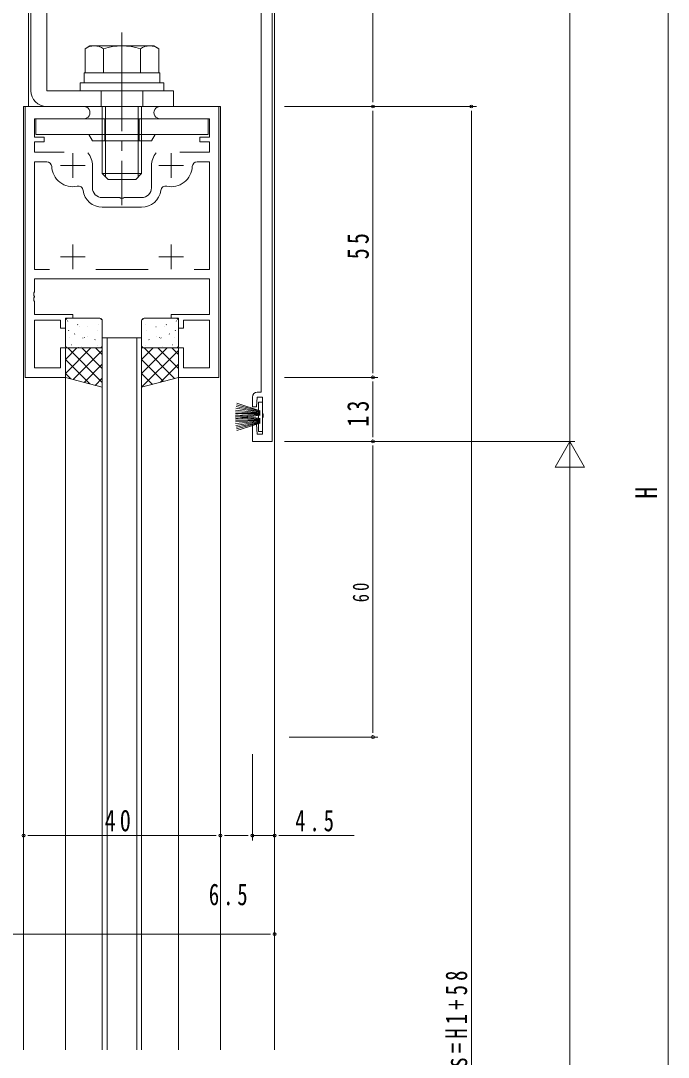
# Model space of a CAD drawing. Units: millimetres, scale not verified. Extents: x -567 to 567, y -403 to 403.
# Drawn here: x -385.3 to -253.7, y -78.5 to 131.9 of the extents above; entities that cross this region are included whole.
import ezdxf
from ezdxf.enums import TextEntityAlignment as Align

# ---------------------------------------------------------------- set-up
doc = ezdxf.new("R2010")
doc.units = ezdxf.units.MM
doc.header["$LTSCALE"] = 2
doc.linetypes.add('USER2', pattern=[13, 10, -1, 1, -1])
doc.linetypes.add('USER4', pattern=[4, 3, -1])
for name, color, linetype, lineweight in [('0-3_YKK_11', 7, 'Continuous', 18), ('0-4_YKK_12', 2, 'Continuous', 18), ('0-5_YSS_K', 4, 'Continuous', 18), ('0-7_YKK_D', 6, 'Continuous', 18)]:
    doc.layers.add(name, color=color, linetype=linetype, lineweight=lineweight)
doc.styles.add('ＭＳ ゴシック', font='')
doc.styles.get('ＭＳ ゴシック').set_extended_font_data('MS Gothic')

msp = doc.modelspace()

# ---------------------------------------------------------------- linework, layer by layer
at = {"layer": '0-3_YKK_11'}
for p, q in [((-334.209, 222.521), (-334.209, 46.521)), ((-336.409, 56.521), (-336.409, 211.268)), ((-384.409, 114.521), (-384.409, 59.521)), ((-372.459, 114.521), (-384.409, 114.521)), ((-345.009, 114.521), (-356.959, 114.521)), ((-345.009, 59.521), (-345.009, 114.521)), ((-382.479, 112.021), (-372.459, 112.021)), ((-382.479, 108.321), (-382.479, 112.021)), ((-356.959, 112.021), (-346.939, 112.021)), ((-346.939, 112.021), (-346.939, 108.321)), ((-380.509, 108.321), (-382.479, 108.321)), ((-382.479, 107.321), (-380.509, 107.321)), ((-382.479, 105.221), (-382.479, 107.321)), ((-380.509, 107.321), (-380.509, 108.321)), ((-348.909, 108.321), (-348.909, 107.321)), ((-346.939, 108.321), (-348.909, 108.321)), ((-348.909, 107.321), (-346.939, 107.321)), ((-346.939, 107.321), (-346.939, 105.221)), ((-376.459, 105.221), (-382.479, 105.221)), ((-346.939, 105.221), (-352.959, 105.221)), ((-382.479, 103.291), (-382.479, 81.451)), ((-379.984, 103.291), (-382.479, 103.291)), ((-374.709, 105.021), (-374.709, 100.021)), ((-354.709, 105.021), (-354.709, 100.021)), ((-346.939, 103.291), (-349.434, 103.291)), ((-346.939, 81.451), (-346.939, 103.291)), ((-377.209, 102.521), (-372.209, 102.521)), ((-370.709, 98.021), (-370.709, 102.521)), ((-358.709, 102.521), (-358.709, 98.021)), ((-357.209, 102.521), (-352.209, 102.521)), ((-365.167, 96.021), (-368.709, 96.021)), ((-364.984, 95.901), (-365.167, 96.021)), ((-364.434, 95.901), (-364.984, 95.901)), ((-364.25, 96.021), (-364.434, 95.901)), ((-360.709, 96.021), (-364.25, 96.021)), ((-360.709, 94.091), (-368.709, 94.091)), ((-374.709, 86.521), (-374.709, 81.521)), ((-354.709, 86.521), (-354.709, 81.521)), ((-377.209, 84.021), (-372.209, 84.021)), ((-357.209, 84.021), (-352.209, 84.021)), ((-382.479, 81.451), (-379.403, 81.451)), ((-370.014, 81.451), (-359.403, 81.451)), ((-350.014, 81.451), (-346.939, 81.451)), ((-350.014, 81.451), (-346.939, 81.451)), ((-382.479, 79.521), (-346.939, 79.521)), ((-382.479, 76.879), (-382.479, 79.521)), ((-346.939, 79.521), (-346.939, 72.321)), ((-382.599, 76.696), (-382.479, 76.879)), ((-382.599, 76.146), (-382.599, 76.696)), ((-382.479, 75.963), (-382.599, 76.146)), ((-382.599, 75.696), (-382.479, 75.879)), ((-382.479, 75.879), (-382.479, 75.963)), ((-382.599, 75.146), (-382.599, 75.696)), ((-382.479, 74.963), (-382.599, 75.146)), ((-382.479, 72.321), (-382.479, 74.963)), ((-374.709, 72.321), (-382.479, 72.321)), ((-374.709, 71.521), (-374.709, 72.321)), ((-354.709, 72.321), (-354.709, 71.521)), ((-346.939, 72.321), (-354.709, 72.321)), ((-382.479, 71.121), (-377.209, 71.121)), ((-382.479, 61.451), (-382.479, 71.121)), ((-377.209, 71.121), (-377.209, 69.521)), ((-377.209, 69.521), (-376.209, 69.521)), ((-376.209, 71.521), (-374.709, 71.521)), ((-376.209, 69.521), (-376.209, 71.521)), ((-354.709, 71.521), (-353.209, 71.521)), ((-353.209, 71.521), (-353.209, 69.521)), ((-353.209, 69.521), (-352.209, 69.521)), ((-352.209, 71.121), (-346.939, 71.121)), ((-352.209, 69.521), (-352.209, 71.121)), ((-346.939, 71.121), (-346.939, 61.451)), ((-377.209, 65.521), (-377.209, 61.451)), ((-376.209, 65.521), (-377.209, 65.521)), ((-376.209, 59.521), (-376.209, 65.521)), ((-353.209, 65.521), (-353.209, 59.521)), ((-352.209, 65.521), (-353.209, 65.521)), ((-352.209, 61.451), (-352.209, 65.521)), ((-377.209, 61.451), (-382.479, 61.451)), ((-346.939, 61.451), (-352.209, 61.451)), ((-384.409, 59.521), (-376.209, 59.521)), ((-353.209, 59.521), (-345.009, 59.521)), ((-338.209, 53.521), (-338.209, 55.521)), ((-337.209, 55.521), (-337.409, 53.521)), ((-337.209, 56.521), (-336.409, 56.521)), ((-336.139, 55.521), (-337.209, 55.521)), ((-336.139, 52.229), (-336.139, 55.521)), ((-337.409, 53.521), (-338.209, 53.521)), ((-336.019, 52.046), (-336.139, 52.229)), ((-336.139, 51.313), (-336.019, 51.496)), ((-336.139, 48.021), (-336.139, 51.313)), ((-336.019, 51.496), (-336.019, 52.046)), ((-338.209, 50.021), (-337.409, 50.021)), ((-338.209, 46.521), (-338.209, 50.021)), ((-337.409, 50.021), (-337.209, 48.021)), ((-334.209, 46.521), (-338.209, 46.521)), ((-337.209, 48.021), (-336.139, 48.021))]:
    msp.add_line(p, q, dxfattribs=at)
for centre, radius, start, end in [((-372.459, 113.271), 1.25, 269.99999, 90.00001), ((-356.959, 113.271), 1.25, 89.99999, 270.00001), ((-379.984, 102.291), 1, 2.49664, 90.00002), ((-374.709, 102.521), 4, 359.99998, 40.4398), ((-354.709, 102.521), 4, 139.5602, 180.00002), ((-349.434, 102.291), 1, 89.99998, 177.50336), ((-374.709, 102.521), 4.28, 182.49661, 282.18583), ((-354.709, 102.521), 4.28, 257.81417, 357.50339), ((-373.594, 97.36), 1, 7.70566, 102.18583), ((-368.709, 98.021), 3.93, 187.70562, 270), ((-368.709, 98.021), 2, 180.00001, 269.99999), ((-360.709, 98.021), 2, 270.00001, 359.99999), ((-360.709, 98.021), 3.93, 270, 352.29438), ((-355.823, 97.36), 1, 77.81417, 172.29434), ((-337.209, 55.521), 1, 90.00001, 179.99999)]:
    msp.add_arc(centre, radius, start, end, dxfattribs=at)
at = {"layer": '0-4_YKK_12'}
for p, q in [((-333.709, 295.021), (-333.709, -76.979)), ((-383.709, 198.521), (-383.709, 114.521)), ((-384.709, 114.521), (-384.709, -76.979)), ((-344.709, 114.521), (-384.709, 114.521)), ((-344.709, 114.521), (-344.709, -76.979)), ((-368.709, 67.526), (-368.709, -76.979)), ((-368.709, 67.526), (-360.709, 67.526)), ((-367.709, 67.526), (-367.709, -76.979)), ((-361.709, 67.526), (-361.709, -76.979)), ((-360.709, 67.526), (-360.709, -76.979)), ((-376.209, 59.523), (-376.209, -76.979)), ((-353.209, 59.521), (-353.209, -76.979))]:
    msp.add_line(p, q, dxfattribs=at)
at = {"layer": '0-5_YSS_K'}
for p, q in [((-383.207, 167.321), (-383.207, 117.721)), ((-380.007, 167.321), (-380.007, 117.721)), ((-371.209, 126.821), (-372.214, 126.241)), ((-358.209, 126.821), (-371.209, 126.821)), ((-358.209, 126.821), (-357.203, 126.241)), ((-372.214, 121.321), (-372.214, 126.241)), ((-368.461, 121.321), (-368.461, 126.241)), ((-360.956, 121.321), (-360.956, 126.241)), ((-357.203, 121.321), (-357.203, 126.241)), ((-372.409, 121.321), (-372.409, 119.321)), ((-357.009, 121.321), (-372.409, 121.321)), ((-357.203, 121.321), (-372.214, 121.321)), ((-357.009, 121.321), (-357.009, 119.321)), ((-373.209, 119.321), (-373.209, 117.721)), ((-356.209, 119.321), (-373.209, 119.321)), ((-356.209, 117.721), (-356.209, 119.321)), ((-380.007, 117.721), (-354.209, 117.721)), ((-373.209, 117.721), (-356.209, 117.721)), ((-354.209, 117.721), (-354.209, 114.521)), ((-380.007, 114.521), (-354.209, 114.521)), ((-368.709, 114.522), (-368.709, 100.921)), ((-368.709, 113.224), (-368.709, 114.522)), ((-368.029, 114.522), (-368.029, 113.224)), ((-368.029, 100.241), (-368.029, 114.522)), ((-361.389, 114.522), (-361.389, 113.224)), ((-361.389, 100.241), (-361.389, 114.522)), ((-360.709, 114.522), (-360.709, 113.224)), ((-360.709, 100.921), (-360.709, 114.522)), ((-382.211, 112.021), (-382.211, 108.821)), ((-347.211, 112.021), (-382.211, 112.021)), ((-347.211, 112.021), (-347.211, 108.821)), ((-382.211, 108.821), (-347.211, 108.821)), ((-371.461, 108.821), (-370.711, 107.521)), ((-358.711, 107.521), (-370.711, 107.521)), ((-357.96, 108.821), (-358.711, 107.521)), ((-368.709, 100.921), (-367.509, 99.721)), ((-360.709, 100.921), (-368.709, 100.921)), ((-367.509, 99.721), (-361.909, 99.721)), ((-360.709, 100.921), (-361.909, 99.721)), ((-376.209, 71.021), (-376.209, 66.021)), ((-375.765, 70.957), (-375.721, 70.981)), ((-369.209, 71.521), (-375.709, 71.521)), ((-373.74, 70.223), (-373.696, 70.247)), ((-373.426, 69.804), (-373.419, 69.811)), ((-371.663, 69.791), (-371.619, 69.815)), ((-369.432, 70.249), (-369.425, 70.257)), ((-368.995, 71.248), (-368.951, 71.272)), ((-368.709, 66.021), (-368.709, 71.021)), ((-360.709, 66.021), (-360.709, 71.021)), ((-360.422, 71.248), (-360.466, 71.272)), ((-360.209, 71.521), (-353.709, 71.521)), ((-359.986, 70.249), (-359.993, 70.257)), ((-357.754, 69.791), (-357.798, 69.815)), ((-355.991, 69.804), (-355.998, 69.811)), ((-355.678, 70.223), (-355.722, 70.247)), ((-353.653, 70.957), (-353.697, 70.981)), ((-353.209, 71.021), (-353.209, 66.021)), ((-375.573, 69.013), (-375.526, 69.101)), ((-375.401, 67.599), (-375.394, 67.606)), ((-374.331, 68.333), (-374.287, 68.357)), ((-372.683, 67.488), (-372.636, 67.577)), ((-372.306, 67.599), (-372.262, 67.623)), ((-371.64, 67.784), (-371.633, 67.791)), ((-369.638, 69.057), (-369.594, 69.081)), ((-359.779, 69.057), (-359.823, 69.081)), ((-357.777, 67.784), (-357.784, 67.791)), ((-357.111, 67.599), (-357.155, 67.623)), ((-356.734, 67.488), (-356.781, 67.577)), ((-355.086, 68.333), (-355.13, 68.357)), ((-354.017, 67.599), (-354.023, 67.606)), ((-353.845, 69.013), (-353.892, 69.101)), ((-376.209, 60.35), (-371.037, 65.521)), ((-376.209, 63.178), (-373.866, 65.521)), ((-376.209, 65.521), (-368.709, 65.521)), ((-376.209, 59.521), (-376.209, 65.521)), ((-368.709, 58.506), (-375.723, 65.521)), ((-375.709, 65.521), (-369.209, 65.521)), ((-374.974, 66.142), (-374.93, 66.166)), ((-373.582, 65.616), (-373.575, 65.623)), ((-372.898, 65.709), (-372.854, 65.733)), ((-368.709, 61.335), (-372.895, 65.521)), ((-370.23, 67.167), (-370.186, 67.191)), ((-368.709, 64.163), (-370.067, 65.521)), ((-369.587, 66.062), (-369.581, 66.069)), ((-368.709, 65.521), (-368.709, 57.521)), ((-360.709, 60.35), (-355.537, 65.521)), ((-360.709, 63.178), (-358.366, 65.521)), ((-360.709, 65.521), (-360.709, 57.521)), ((-353.209, 65.521), (-360.709, 65.521)), ((-354.01, 59.308), (-360.223, 65.521)), ((-353.709, 65.521), (-360.209, 65.521)), ((-359.83, 66.062), (-359.837, 66.069)), ((-359.188, 67.167), (-359.232, 67.191)), ((-353.209, 61.335), (-357.395, 65.521)), ((-356.52, 65.709), (-356.564, 65.733)), ((-355.836, 65.616), (-355.842, 65.623)), ((-353.209, 64.163), (-354.567, 65.521)), ((-354.443, 66.142), (-354.487, 66.166)), ((-353.209, 59.521), (-353.209, 65.521)), ((-371.222, 58.191), (-376.209, 63.178)), ((-374.63, 59.1), (-368.709, 65.021)), ((-360.709, 57.521), (-353.209, 65.021)), ((-356.243, 58.712), (-360.709, 63.178)), ((-372.397, 58.505), (-368.709, 62.193)), ((-356.852, 58.55), (-353.209, 62.193)), ((-375.079, 59.22), (-376.209, 60.35)), ((-368.709, 57.521), (-376.209, 59.521)), ((-370.164, 57.909), (-368.709, 59.364)), ((-358.476, 58.117), (-360.709, 60.35)), ((-360.709, 57.521), (-353.209, 59.521)), ((-336.64, 52.368), (-341.612, 52.89)), ((-336.64, 52.468), (-341.578, 53.25)), ((-336.64, 52.568), (-341.53, 53.607)), ((-336.64, 52.668), (-341.469, 53.962)), ((-336.64, 52.768), (-341.395, 54.313)), ((-336.94, 54.518), (-336.94, 52.865)), ((-336.14, 54.518), (-336.94, 54.518)), ((-336.14, 48.518), (-336.14, 54.518)), ((-341.64, 52.168), (-336.64, 52.168)), ((-341.64, 50.868), (-336.64, 50.868)), ((-336.64, 52.268), (-341.633, 52.529)), ((-336.64, 52.068), (-341.633, 51.806)), ((-336.64, 50.968), (-341.633, 51.229)), ((-336.64, 50.768), (-341.633, 50.506)), ((-336.64, 51.968), (-341.612, 51.445)), ((-336.64, 51.068), (-341.612, 51.59)), ((-336.64, 50.668), (-341.612, 50.145)), ((-336.64, 51.168), (-341.578, 51.95)), ((-336.64, 51.868), (-341.578, 51.085)), ((-336.64, 50.568), (-341.578, 49.785)), ((-336.94, 51.82), (-336.94, 51.215)), ((-336.64, 50.468), (-341.53, 49.428)), ((-336.64, 50.368), (-341.469, 49.074)), ((-336.64, 50.268), (-341.395, 48.723)), ((-336.94, 50.17), (-336.94, 48.518)), ((-336.94, 48.518), (-336.14, 48.518))]:
    msp.add_line(p, q, dxfattribs=at)
at = {"layer": '0-5_YSS_K', "linetype": 'USER2'}
msp.add_line((-364.709, 129.521), (-364.709, 94.521), dxfattribs=at)
at = {"layer": '0-5_YSS_K', "linetype": 'USER4'}
for p, q in [((-368.959, 117.721), (-368.959, 114.521)), ((-360.459, 117.721), (-360.459, 114.521)), ((-368.711, 112.021), (-368.711, 107.521)), ((-368.211, 112.021), (-368.211, 107.521)), ((-361.211, 112.021), (-361.211, 107.521)), ((-360.711, 112.021), (-360.711, 107.521))]:
    msp.add_line(p, q, dxfattribs=at)
at = {"layer": '0-5_YSS_K'}
for centre, radius, start, end in [((-370.338, 123.499), 3.323, 55.61575, 124.38425), ((-364.709, 114.402), 12.419, 72.41205, 107.58795), ((-359.08, 123.499), 3.323, 55.61575, 124.38425), ((-380.007, 117.721), 3.2, 180, 270), ((-375.709, 71.021), 0.5, 90, 180), ((-369.209, 71.021), 0.5, 0, 90), ((-360.209, 71.021), 0.5, 90, 180), ((-353.709, 71.021), 0.5, 0, 90), ((-375.709, 66.021), 0.5, 180, 270), ((-369.209, 66.021), 0.5, 270, 0), ((-360.209, 66.021), 0.5, 180, 270), ((-353.709, 66.021), 0.5, 270, 0)]:
    msp.add_arc(centre, radius, start, end, dxfattribs=at)
at = {"layer": '0-7_YKK_D'}
for p, q in [((-253.709, -256.479), (-253.709, 329.521)), ((-273.709, 46.521), (-273.709, 256.521)), ((-313.709, 220.818), (-313.709, 116.221)), ((-313.709, 115.371), (-313.709, 116.221)), ((-331.709, 114.521), (-312.709, 114.521)), ((-331.709, 114.521), (-292.709, 114.521)), ((-330.709, 114.521), (-312.709, 114.521)), ((-313.709, 113.671), (-313.709, 112.821)), ((-293.709, 113.671), (-293.709, 112.821)), ((-313.709, 112.821), (-313.709, 61.221)), ((-293.709, -251.779), (-293.709, 112.821)), ((-313.709, 60.371), (-313.709, 61.221)), ((-331.709, 59.521), (-312.709, 59.521)), ((-331.709, 59.521), (-312.709, 59.521)), ((-313.709, 58.671), (-313.709, 57.821)), ((-313.709, 48.221), (-313.709, 57.821)), ((-331.709, 46.521), (-272.709, 46.521)), ((-331.709, 46.521), (-272.709, 46.521)), ((-331.709, 46.521), (-312.709, 46.521)), ((-330.709, 46.521), (-312.709, 46.521)), ((-313.709, 47.371), (-313.709, 48.221)), ((-273.709, 46.521), (-276.709, 41.325)), ((-273.709, 46.521), (-273.709, 36.129)), ((-273.709, 46.521), (-270.709, 41.325)), ((-313.709, 45.671), (-313.709, 44.821)), ((-313.709, 44.821), (-313.709, -11.779)), ((-276.709, 41.325), (-270.709, 41.325)), ((-273.709, -257.479), (-273.709, 40.521)), ((-313.709, -12.629), (-313.709, -11.779)), ((-330.709, -13.479), (-312.709, -13.479)), ((-384.709, -16.946), (-384.709, -34.479)), ((-384.709, -16.946), (-384.709, -34.479)), ((-344.709, -16.946), (-344.709, -34.479)), ((-344.709, -16.946), (-344.709, -34.479)), ((-338.209, -16.946), (-338.209, -34.479)), ((-338.209, -16.946), (-338.209, -34.479)), ((-333.709, -16.946), (-333.709, -34.479)), ((-333.709, -16.946), (-333.709, -54.479)), ((-383.859, -33.479), (-383.009, -33.479)), ((-383.009, -33.479), (-346.409, -33.479)), ((-345.559, -33.479), (-346.409, -33.479)), ((-343.859, -33.479), (-343.009, -33.479)), ((-343.009, -33.479), (-339.909, -33.479)), ((-339.909, -33.479), (-341.609, -33.479)), ((-339.059, -33.479), (-339.909, -33.479)), ((-339.059, -33.479), (-339.909, -33.479)), ((-338.209, -33.479), (-333.709, -33.479)), ((-332.859, -33.479), (-332.009, -33.479)), ((-332.009, -33.479), (-317.509, -33.479)), ((-482.009, -53.479), (-335.409, -53.479)), ((-334.559, -53.479), (-335.409, -53.479))]:
    msp.add_line(p, q, dxfattribs=at)
for centre in [(-313.709, 114.521), (-313.709, 114.521), (-293.709, 114.521), (-313.709, 59.521), (-313.709, 59.521), (-313.709, 46.521), (-313.709, 46.521), (-313.709, -13.479), (-384.709, -33.479), (-384.709, -33.479), (-344.709, -33.479), (-344.709, -33.479), (-338.209, -33.479), (-338.209, -33.479), (-333.709, -33.479), (-333.709, -53.479)]:
    msp.add_circle(centre, 0.3, dxfattribs=at)

# ---------------------------------------------------------------- texts
at = {"layer": '0-7_YKK_D', "color": 7, "style": 'ＭＳ ゴシック', "width": 0.8}
msp.add_text('H', height=4.399, rotation=90, dxfattribs=at).set_placement((-254.709, 34.921), align=Align.BOTTOM_LEFT)
at = {"layer": '0-7_YKK_D', "color": 7, "attachment_point": 7, "rotation": 90, "style": 'ＭＳ ゴシック'}
for s, insert, char_height in [('\\T1.37;\\W0.75;55', (-314.509, 83.501), 4.399), ('\\T1.37;\\W0.75;13', (-314.509, 49.501), 4.399), ('\\T1.37;\\W0.75;60', (-314.509, 13.881), 3.299), ('\\T1.4;\\W0.7;DHs=H1+58', (-294.509, -86.439), 4.399)]:
    msp.add_mtext(s, dxfattribs=dict(at, insert=insert, char_height=char_height))
at = {"layer": '0-7_YKK_D', "color": 7, "char_height": 4.399, "attachment_point": 7, "style": 'ＭＳ ゴシック'}
for s, insert in [('\\T1.37;\\W0.75;40', (-368.229, -32.679)), ('\\T1.38;\\W0.7;4.5', (-329.509, -32.679)), ('\\T1.38;\\W0.7;6.5', (-347.059, -47.679))]:
    msp.add_mtext(s, dxfattribs=dict(at, insert=insert))

doc.saveas('drawing.dxf')
